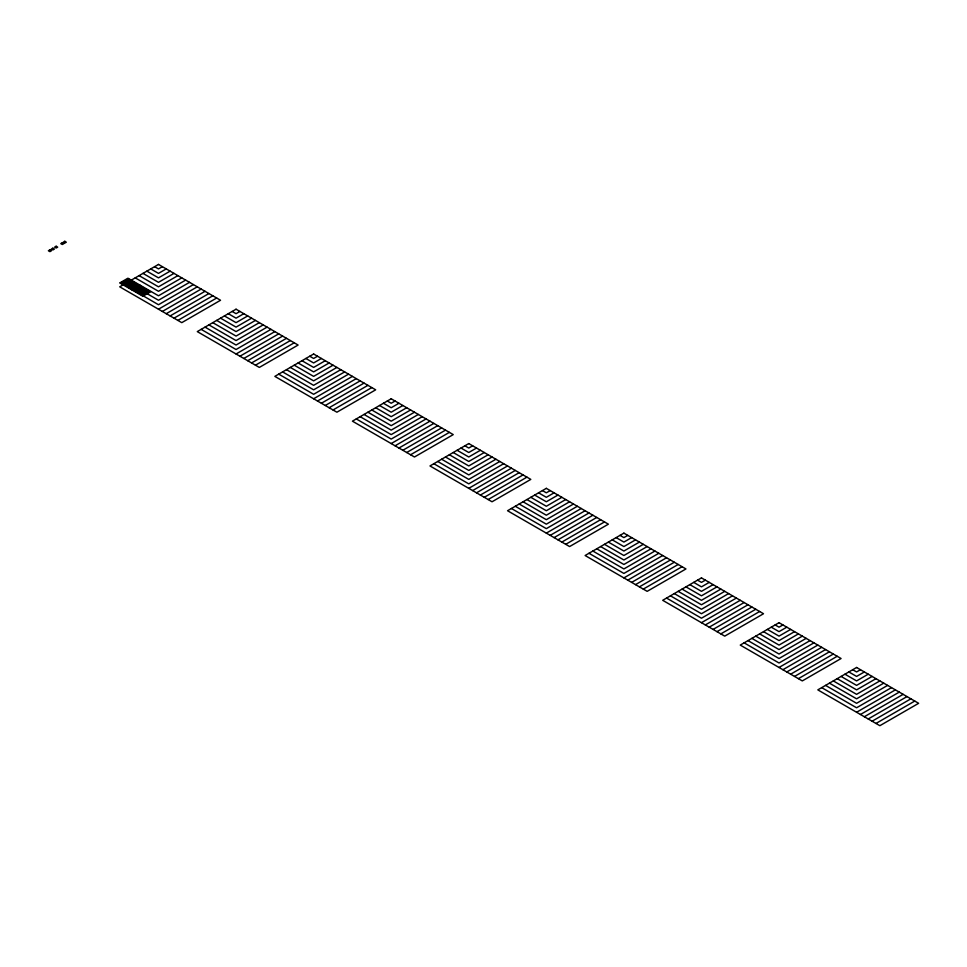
<?xml version="1.0" encoding="UTF-8"?>
<svg xmlns="http://www.w3.org/2000/svg" width="967" height="967" viewBox="0 0 967 967"><rect width="100%" height="100%" fill="white"/><g stroke="black" fill="none" stroke-linecap="round" stroke-linejoin="round"><path stroke-width="1.45" d="M120.017 282.775L127.717 278.339M124.066 284.709L125.154 284.093L124.066 283.464L122.99 284.093L158.491 304.738L193.4 284.576M124.828 285.156L125.915 284.528L127.003 285.156L125.915 285.785M126.677 286.22L127.765 285.591L128.853 286.22L127.765 286.848M162.371 266.674L158.491 268.911L154.623 266.674M129.07 287.67L130.424 287.175L129.324 287.815M129.638 287.924L130.726 287.296L131.802 287.924L130.726 288.553M130.92 288.734L132.274 288.239L131.174 288.879M166.251 268.911L158.491 273.383L150.743 268.911M131.705 289.798L135.042 287.864L137.628 287.646L140.239 285.289M132.914 289.882L134.28 289.399L133.18 290.04M133.482 290.148L134.57 289.52L135.658 290.148L134.57 290.777M134.764 290.958L136.117 290.463L135.017 291.103M170.132 271.147L158.491 277.867L146.863 271.147M136.069 291.635L137.157 291.019L138.245 291.635L137.157 292.264M137.918 292.711L139.006 292.082L140.094 292.711L139.006 293.339M174.012 273.383L158.491 282.34L142.983 273.383M139.768 293.775L140.856 293.146L141.931 293.775L140.856 294.403M141.617 294.838L142.693 294.21L143.781 294.838L142.693 295.467M177.892 275.619L158.491 286.824L139.103 275.619M143.116 296.107L150.816 291.671M181.772 277.867L158.491 291.297L135.223 277.867M185.64 280.104L158.491 295.781L128.188 278.339M189.52 282.34L158.491 300.254L127.475 282.34M158.491 309.21L197.28 286.824M162.371 311.447L201.16 289.06M166.251 313.695L205.04 291.297M170.132 315.931L208.92 293.533M174.012 318.167L212.788 295.781M177.892 320.403L216.668 298.017M239.937 311.447L236.057 313.695L232.189 311.447M243.817 313.695L236.057 318.167L228.309 313.695M247.697 315.931L236.057 322.652L224.429 315.931M251.577 318.167L236.057 327.124L220.549 318.167M255.457 320.403L236.057 331.608L216.668 320.403M259.337 322.652L236.057 336.081L212.788 322.652M263.205 324.888L236.057 340.565L208.92 324.888M267.085 327.124L236.057 345.038L205.04 327.124M270.965 329.36L236.057 349.522L201.16 329.36M236.057 353.995L274.846 331.608M239.937 356.231L278.726 333.845M243.817 358.479L282.606 336.081M247.697 360.715L286.486 338.317M251.577 362.951L290.354 340.565M255.457 365.188L294.234 342.802M317.502 356.231L313.634 358.479L309.754 356.231M321.382 358.479L313.634 362.951L305.874 358.479M325.263 360.715L313.634 367.424L301.994 360.715M329.143 362.951L313.634 371.908L298.114 362.951M333.023 365.188L313.634 376.381L294.234 365.188M336.903 367.424L313.634 380.865L290.354 367.424M340.783 369.672L313.634 385.337L286.486 369.672M344.651 371.908L313.634 389.822L282.606 371.908M348.531 374.144L313.634 394.294L278.726 374.144M313.634 398.779L352.411 376.381M317.502 401.015L356.291 378.629M321.382 403.251L360.171 380.865M325.263 405.499L364.051 383.101M329.143 407.736L367.931 385.337M333.023 409.972L371.799 387.586M395.08 401.015L391.2 403.251L387.32 401.015M398.948 403.251L391.2 407.736L383.44 403.251M402.828 405.499L391.2 412.208L379.56 405.499M406.708 407.736L391.2 416.692L375.68 407.736M410.588 409.972L391.2 421.165L371.799 409.972M414.468 412.208L391.2 425.649L367.931 412.208M418.348 414.456L391.2 430.122L364.051 414.456M422.228 416.692L391.2 434.606L360.171 416.692M426.096 418.929L391.2 439.078L356.291 418.929M391.2 443.563L429.977 421.165M395.08 445.799L433.857 423.413M398.948 448.035L437.737 425.649M402.828 450.284L441.617 427.885M406.708 452.52L445.497 430.122M410.588 454.756L449.377 432.37M472.645 445.799L468.765 448.035L464.885 445.799M476.526 448.035L468.765 452.52L461.005 448.035M480.394 450.284L468.765 456.992L457.125 450.284M484.274 452.52L468.765 461.477L453.245 452.52M488.154 454.756L468.765 465.949L449.377 454.756M492.034 456.992L468.765 470.433L445.497 456.992M495.914 459.228L468.765 474.906L441.617 459.228M499.794 461.477L468.765 479.39L437.737 461.477M503.674 463.713L468.765 483.863L433.857 463.713M468.765 488.347L507.542 465.949M472.645 490.583L511.422 468.185M476.526 492.819L515.302 470.433M480.394 495.056L519.182 472.67M484.274 497.304L523.062 474.906M488.154 499.54L526.942 477.142M550.211 490.583L546.331 492.819L542.451 490.583M554.091 492.819L546.331 497.304L538.571 492.819M557.959 495.056L546.331 501.776L534.691 495.056M561.839 497.304L546.331 506.261L530.81 497.304M565.719 499.54L546.331 510.733L526.942 499.54M569.599 501.776L546.331 515.218L523.062 501.776M573.479 504.012L546.331 519.69L519.182 504.012M577.359 506.261L546.331 524.174L515.302 506.261M581.24 508.497L546.331 528.647L511.422 508.497M546.331 533.131L585.108 510.733M550.211 535.367L588.988 512.969M554.091 537.604L592.868 515.218M557.959 539.84L596.748 517.454M561.839 542.088L600.628 519.69M565.719 544.324L604.508 521.926M627.776 535.367L623.896 537.604L620.016 535.367M631.656 537.604L623.896 542.088L616.136 537.604M635.537 539.84L623.896 546.56L612.256 539.84M639.405 542.088L623.896 551.033L608.388 542.088M643.285 544.324L623.896 555.517L604.508 544.324M647.165 546.56L623.896 559.99L600.628 546.56M651.045 548.797L623.896 564.474L596.748 548.797M654.925 551.033L623.896 568.947L592.868 551.033M658.805 553.281L623.896 573.431L588.988 553.281M623.896 577.903L662.685 555.517M627.776 580.152L666.553 557.754M631.656 582.388L670.433 559.99M635.537 584.624L674.313 562.238M639.405 586.86L678.193 564.474M643.285 589.108L682.073 566.71M705.342 580.152L701.462 582.388L697.582 580.152M709.222 582.388L701.462 586.86L693.702 582.388M713.102 584.624L701.462 591.345L689.834 584.624M716.982 586.86L701.462 595.817L685.954 586.86M720.85 589.108L701.462 600.302L682.073 589.108M724.73 591.345L701.462 604.774L678.193 591.345M728.61 593.581L701.462 609.258L674.313 593.581M732.49 595.817L701.462 613.731L670.433 595.817M736.37 598.065L701.462 618.215L666.553 598.065M701.462 622.688L740.251 600.302M705.342 624.936L744.131 602.538M709.222 627.172L747.999 604.774M713.102 629.408L751.879 607.022M716.982 631.644L755.759 609.258M720.85 633.893L759.639 611.495M782.907 624.936L779.027 627.172L775.147 624.936M786.787 627.172L779.027 631.644L771.279 627.172M790.668 629.408L779.027 636.129L767.399 629.408M794.548 631.644L779.027 640.601L763.519 631.644M798.416 633.893L779.027 645.086L759.639 633.893M802.296 636.129L779.027 649.558L755.759 636.129M806.176 638.365L779.027 654.043L751.879 638.365M810.056 640.601L779.027 658.515L747.999 640.601M813.936 642.85L779.027 662.999L744.131 642.85M779.027 667.472L817.816 645.086M782.907 669.708L821.696 647.322M786.787 671.956L825.564 649.558M790.668 674.192L829.444 651.794M794.548 676.429L833.324 654.043M798.416 678.665L837.204 656.279M860.473 669.708L856.593 671.956L852.713 669.708M864.353 671.956L856.593 676.429L848.845 671.956M868.233 674.192L856.593 680.913L844.965 674.192M872.113 676.429L856.593 685.385L841.085 676.429M875.993 678.665L856.593 689.87L837.204 678.665M879.861 680.913L856.593 694.342L833.324 680.913M883.741 683.149L856.593 698.827L829.444 683.149M887.621 685.385L856.593 703.299L825.564 685.385M891.501 687.622L856.593 707.784L821.696 687.622M856.593 712.256L895.382 689.87M860.473 714.492L899.262 692.106M864.353 716.74L903.142 694.342M868.233 718.977L907.01 696.578M872.113 721.213L910.89 698.827M875.993 723.449L914.77 701.063M126.363 283.126L125.263 283.766M120.017 283.053L142.645 296.107M49.897 249.861L48.35 250.755L49.897 251.65L51.456 250.755L49.897 249.861M52.859 248.181L51.311 249.075L52.859 249.97L54.406 249.075L52.859 248.181M56.159 246.247L54.599 247.141L56.159 248.035L57.706 247.141L56.159 246.247M62.323 242.729L60.764 243.624L62.323 244.518L63.87 243.624L62.323 242.729M64.777 241.303L63.23 242.209L64.777 243.104L66.324 242.209L64.777 241.303M122.229 282.388L121.141 283.017L122.229 283.645L123.305 283.017L122.229 282.388M128.14 279.028L127.04 279.668L128.14 279.028M125.372 280.841L124.272 281.482L125.372 280.841M126.846 279.947L125.758 280.563L126.846 281.192L127.934 280.563L126.846 279.947M124.26 281.917L123.16 282.545L124.26 281.917M128.684 279.306L127.608 279.922L128.684 280.551L129.771 279.922L128.684 279.306M125.915 281.119L124.828 281.735L125.915 282.364L127.003 281.735L125.915 281.119M124.816 282.183L123.728 282.811L124.816 283.428L125.891 282.811L124.816 282.183M129.989 280.104L128.889 280.732L129.989 280.104M127.209 281.905L126.109 282.545L127.209 281.905M128.684 281.01L127.608 281.639L128.684 282.255L129.771 281.639L128.684 281.01M158.491 264.426L119.715 286.824L181.772 322.652L220.549 300.254L158.491 264.426M130.908 280.575L129.82 281.204L130.908 281.832L131.995 281.204L130.908 280.575M128.321 282.497L127.233 283.126L128.321 283.754L129.409 283.126L128.321 282.497M130.17 281.856L129.082 282.485L130.17 283.113L131.258 282.485L130.17 281.856M127.584 283.778L126.496 284.407L127.584 285.035L128.671 284.407L127.584 283.778M132.382 281.433L131.294 282.062L132.382 282.69L133.47 282.062L132.382 281.433M129.796 283.355L128.708 283.984L129.796 284.612L130.883 283.984L129.796 283.355M131.645 282.715L130.557 283.343L131.645 283.972L132.733 283.343L131.645 282.715M129.058 284.636L127.97 285.265L129.058 285.881L130.146 285.265L129.058 284.636M133.857 282.291L132.769 282.908L133.857 283.536L134.945 282.908L133.857 282.291M131.27 284.201L130.194 284.83L131.27 285.458L132.358 284.83L131.27 284.201M133.12 283.561L132.032 284.189L133.12 284.818L134.208 284.189L133.12 283.561M130.533 285.483L129.445 286.111L130.533 286.74L131.621 286.111L130.533 285.483M135.344 283.138L134.256 283.766L135.344 284.395L136.42 283.766L135.344 283.138M132.757 285.06L131.669 285.688L132.757 286.317L133.833 285.688L132.757 285.06M134.594 284.419L133.519 285.047L134.594 285.676L135.682 285.047L134.594 284.419M132.02 286.341L130.932 286.969L132.02 287.598L133.095 286.969L132.02 286.341M136.818 283.996L135.731 284.624L136.818 285.241L137.906 284.624L136.818 283.996M134.232 285.918L133.144 286.534L134.232 287.163L135.32 286.534L134.232 285.918M136.081 285.277L134.993 285.894L136.081 286.522L137.169 285.894L136.081 285.277M133.494 287.187L132.406 287.815L133.494 288.444L134.582 287.815L133.494 287.187M138.293 284.842L137.205 285.47L138.293 286.099L139.381 285.47L138.293 284.842M135.706 286.764L134.618 287.392L135.706 288.021L136.794 287.392L135.706 286.764M137.556 286.123L136.468 286.752L137.556 287.38L138.644 286.752L137.556 286.123M135.126 288.13L134.038 288.758L135.126 289.387L136.214 288.758L135.126 288.13M139.925 285.785L138.837 286.413L139.925 287.042L141.013 286.413L139.925 285.785M137.338 287.707L136.25 288.335L137.338 288.964L138.426 288.335L137.338 287.707M139.188 287.066L138.1 287.695L139.188 288.323L140.275 287.695L139.188 287.066M136.601 288.988L135.513 289.616L136.601 290.245L137.689 289.616L136.601 288.988M141.4 286.643L140.324 287.272L141.4 287.9L142.487 287.272L141.4 286.643M138.813 288.565L137.737 289.193L138.813 289.81L139.901 289.193L138.813 288.565M140.662 287.924L139.574 288.553L140.662 289.169L141.75 288.553L140.662 287.924M138.076 289.846L137 290.463L138.076 291.091L139.163 290.463L138.076 289.846M142.886 287.489L141.798 288.118L142.886 288.746L143.962 288.118L142.886 287.489M140.3 289.411L139.212 290.04L140.3 290.668L141.387 290.04L140.3 289.411M142.149 288.77L141.061 289.399L142.149 290.027L143.225 289.399L142.149 288.77M139.562 290.692L138.474 291.321L139.562 291.949L140.638 291.321L139.562 290.692M144.361 288.347L143.273 288.976L144.361 289.604L145.449 288.976L144.361 288.347M141.774 290.269L140.686 290.898L141.774 291.526L142.862 290.898L141.774 290.269M143.624 289.629L142.536 290.257L143.624 290.886L144.712 290.257L143.624 289.629M141.037 291.55L139.949 292.179L141.037 292.796L142.125 292.179L141.037 291.55M145.836 289.206L144.748 289.822L145.836 290.451L146.924 289.822L145.836 289.206M143.249 291.115L142.161 291.744L143.249 292.372L144.337 291.744L143.249 291.115M145.098 290.475L144.01 291.103L145.098 291.732L146.186 291.103L145.098 290.475M142.886 292.663L141.786 293.303L142.886 292.663M147.31 290.052L146.235 290.68L147.31 291.309L148.398 290.68L147.31 290.052M143.43 292.928L142.354 293.557L143.43 294.186L144.518 293.557L143.43 292.928M145.28 292.288L144.192 292.916L145.28 293.545L146.368 292.916L145.28 292.288M146.948 291.55L145.86 292.179L146.948 292.796L148.036 292.179L146.948 291.55M148.797 290.91L147.709 291.538L148.797 292.167L149.873 291.538L148.797 290.91M144.736 293.726L143.636 294.367L144.736 293.726M236.057 309.21L197.28 331.608L259.337 367.424L298.114 345.038L236.057 309.21M313.634 353.995L274.846 376.381L336.903 412.208L375.68 389.822L313.634 353.995M391.2 398.779L352.411 421.165L414.468 456.992L453.245 434.606L391.2 398.779M468.765 443.563L429.977 465.949L492.034 501.776L530.81 479.39L468.765 443.563M546.331 488.347L507.542 510.733L569.599 546.56L608.388 524.174L546.331 488.347M623.896 533.131L585.108 555.517L647.165 591.345L685.954 568.947L623.896 533.131M701.462 577.903L662.685 600.302L724.73 636.129L763.519 613.731L701.462 577.903M779.027 622.688L740.251 645.086L802.296 680.913L841.085 658.515L779.027 622.688M856.593 667.472L817.816 689.87L879.861 725.697L918.65 703.299L856.593 667.472"/></g></svg>
